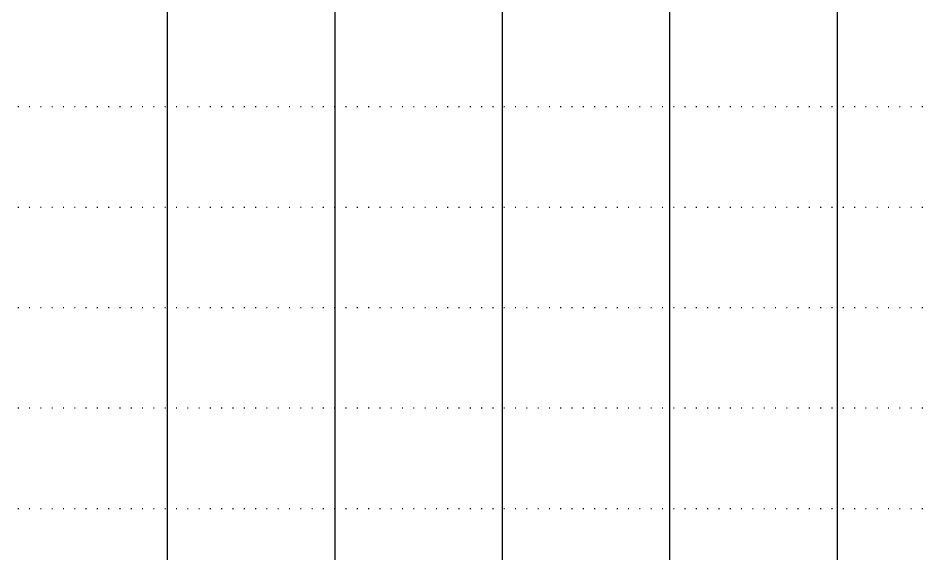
# Model space of a CAD drawing. Header units: millimetres. Extents: x -1499 to 6658, y -12483 to -6008.
# Drawn here: x 1518.3 to 1626.4, y -11278.5 to -11214.5 of the extents above; entities that cross this region are included whole.
import ezdxf

# ---------------------------------------------------------------- set-up
doc = ezdxf.new("R2010")
doc.units = ezdxf.units.MM
doc.linetypes.add('A-DOTLN01H', pattern=[0.125, 0, -0.125])
doc.layers.add('CR-GRID', color=56, linetype='A-DOTLN01H')
doc.layers.add('수직그리드', color=1, linetype='Continuous')

msp = doc.modelspace()

# ---------------------------------------------------------------- linework, layer by layer
at = {"layer": 'CR-GRID', "linetype": 'A-DOTLN01H', "ltscale": 10}
for p, q in [((696.16, -11225.06), (6636.16, -11225.06)), ((696.16, -11237.06), (6636.16, -11237.06)), ((696.16, -11249.06), (6636.16, -11249.06)), ((696.16, -11261.06), (6636.16, -11261.06))]:
    msp.add_line(p, q, dxfattribs=at)
at = {"layer": 'CR-GRID', "color": 6, "linetype": 'A-DOTLN01H', "ltscale": 10}
msp.add_line((696.16, -11273.06), (6636.16, -11273.06), dxfattribs=at)
at = {"layer": '수직그리드'}
for p, q in [((1556.16, -11038.13), (1556.16, -11873.06)), ((1576.16, -11067.13), (1576.16, -11873.06)), ((1536.16, -11101.92), (1536.16, -11873.06)), ((1596.16, -11138.23), (1596.16, -11873.06)), ((1616.16, -11176.16), (1616.16, -11873.06))]:
    msp.add_line(p, q, dxfattribs=at)

doc.saveas('drawing.dxf')
